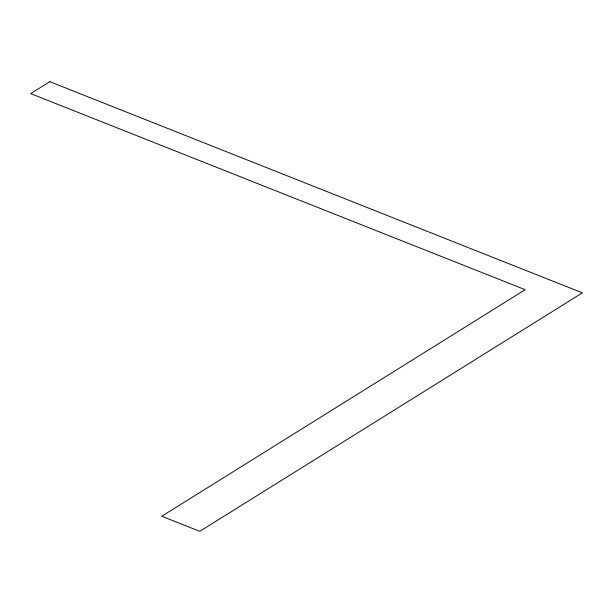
<?xml version="1.0" encoding="UTF-8"?>
<svg xmlns="http://www.w3.org/2000/svg" width="613" height="613" viewBox="0 0 613 613"><rect width="100%" height="100%" fill="white"/><g stroke="black" fill="none" stroke-linecap="round" stroke-linejoin="round"><path stroke-width="0.92" d="M49.776 81.675L30.65 93.597L525.18 289.688L161.763 516.246L199.8 531.325L582.35 292.853L49.776 81.675"/></g></svg>
